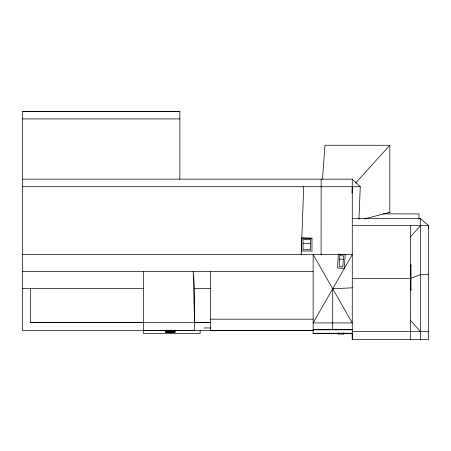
<?xml version="1.0" encoding="UTF-8"?>
<svg xmlns="http://www.w3.org/2000/svg" width="451" height="451" viewBox="0 0 451 451"><rect width="100%" height="100%" fill="white"/><g stroke="black" fill="none" stroke-linecap="round" stroke-linejoin="round"><path stroke-width="0.68" d="M301.212 254.55L303.709 186.725M352.011 192.949L352.27 186.725M358.94 219.209L360.276 186.725L352.27 179.154L22.55 179.16M322.51 178.996L324.968 145.273L389.816 145.273L389.816 212.331L364.335 218.944M428.241 228.336L428.45 225.539L420.445 218.532L352.27 218.532M410.365 237.046L420.445 225.539M355.551 183.1L389.816 145.273M352.27 287.823L332.708 288.736L332.708 329.771M22.55 111.465L179.859 111.465M22.55 118.906L179.859 118.906M22.55 186.725L360.276 186.725M388.418 212.331L389.816 212.331M352.27 225.539L428.45 225.539L428.45 339.665L352.27 339.665L352.27 179.154M301.341 251.015L311.979 251.015L311.979 238.218L301.556 238.218L301.556 251.015M303.066 243.563L310.468 243.563M22.55 254.55L352.27 254.55L313.146 322.922L352.27 322.922L313.146 254.55L313.146 333.672L338.295 333.672M410.365 264.855L410.985 264.855L410.985 290.523L410.365 290.523M410.365 265.808L410.985 265.808M22.55 271.502L313.146 271.502M428.45 274.563L420.445 274.563L410.365 278.6L352.27 278.6M22.55 288.46L143.593 288.46M194.578 322.369L193.191 271.502L194.578 288.46L210.6 288.46M410.365 289.57L410.985 289.57M210.6 319.19L313.146 319.19M30.555 322.369L210.6 322.369M143.784 322.442L30.555 322.442L30.555 288.403M194.426 322.442L210.6 322.442M203.903 327.967L210.916 327.967M313.146 329.675L352.27 329.675M313.146 329.771L352.27 329.771M143.593 330.38L194.578 330.38L194.578 288.46M313.146 330.38L210.6 330.38L210.6 271.502M313.146 330.47L22.55 330.47L22.55 111.335L179.859 111.335L179.859 179.154M166.199 331.378L174.176 331.378M165.878 331.57L175.163 331.57M352.27 331.66L428.45 331.66M313.146 333.283L352.27 333.283M313.146 333.441L352.27 333.441M338.098 333.548L343.837 333.548M343.188 333.672L352.27 333.672M383.125 213.859L418.968 213.904L418.968 219.259M301.826 237.886L311.979 238.218M339.626 259.105L343.318 259.319M410.365 320.154L420.445 331.66M352.203 333.689L352.27 339.299M420.445 218.532L420.445 339.665M410.365 225.539L410.365 339.665M343.837 332.979L343.837 334.05L338.098 334.05L338.098 332.979M343.487 333.013L343.487 334.011M343.273 333.035L343.273 333.492M341.182 333.035L341.182 333.492M340.753 333.035L340.753 333.492M338.656 333.035L338.656 333.492M338.447 333.013L338.447 334.011M321.151 179.16L321.095 254.55M200.109 330.352L200.109 333.672L143.593 333.672L143.593 271.502M175.163 330.363L175.163 332.376L165.213 332.376L165.213 330.363M174.176 330.064L174.176 332.184L166.199 332.184L166.199 330.064M173.906 330.121L173.906 331.322L170.461 331.322L170.461 330.121M169.92 330.121L169.92 331.322L166.47 331.322L166.47 330.121M338.351 254.15L337.534 267.984L344.35 268.384L345.167 254.55L338.351 254.15M339.828 255.672L339.186 266.642L342.873 266.862L343.515 255.886L339.828 255.672M310.468 239.52L303.066 239.52L303.066 249.713L310.468 249.713L310.468 239.52"/></g></svg>
